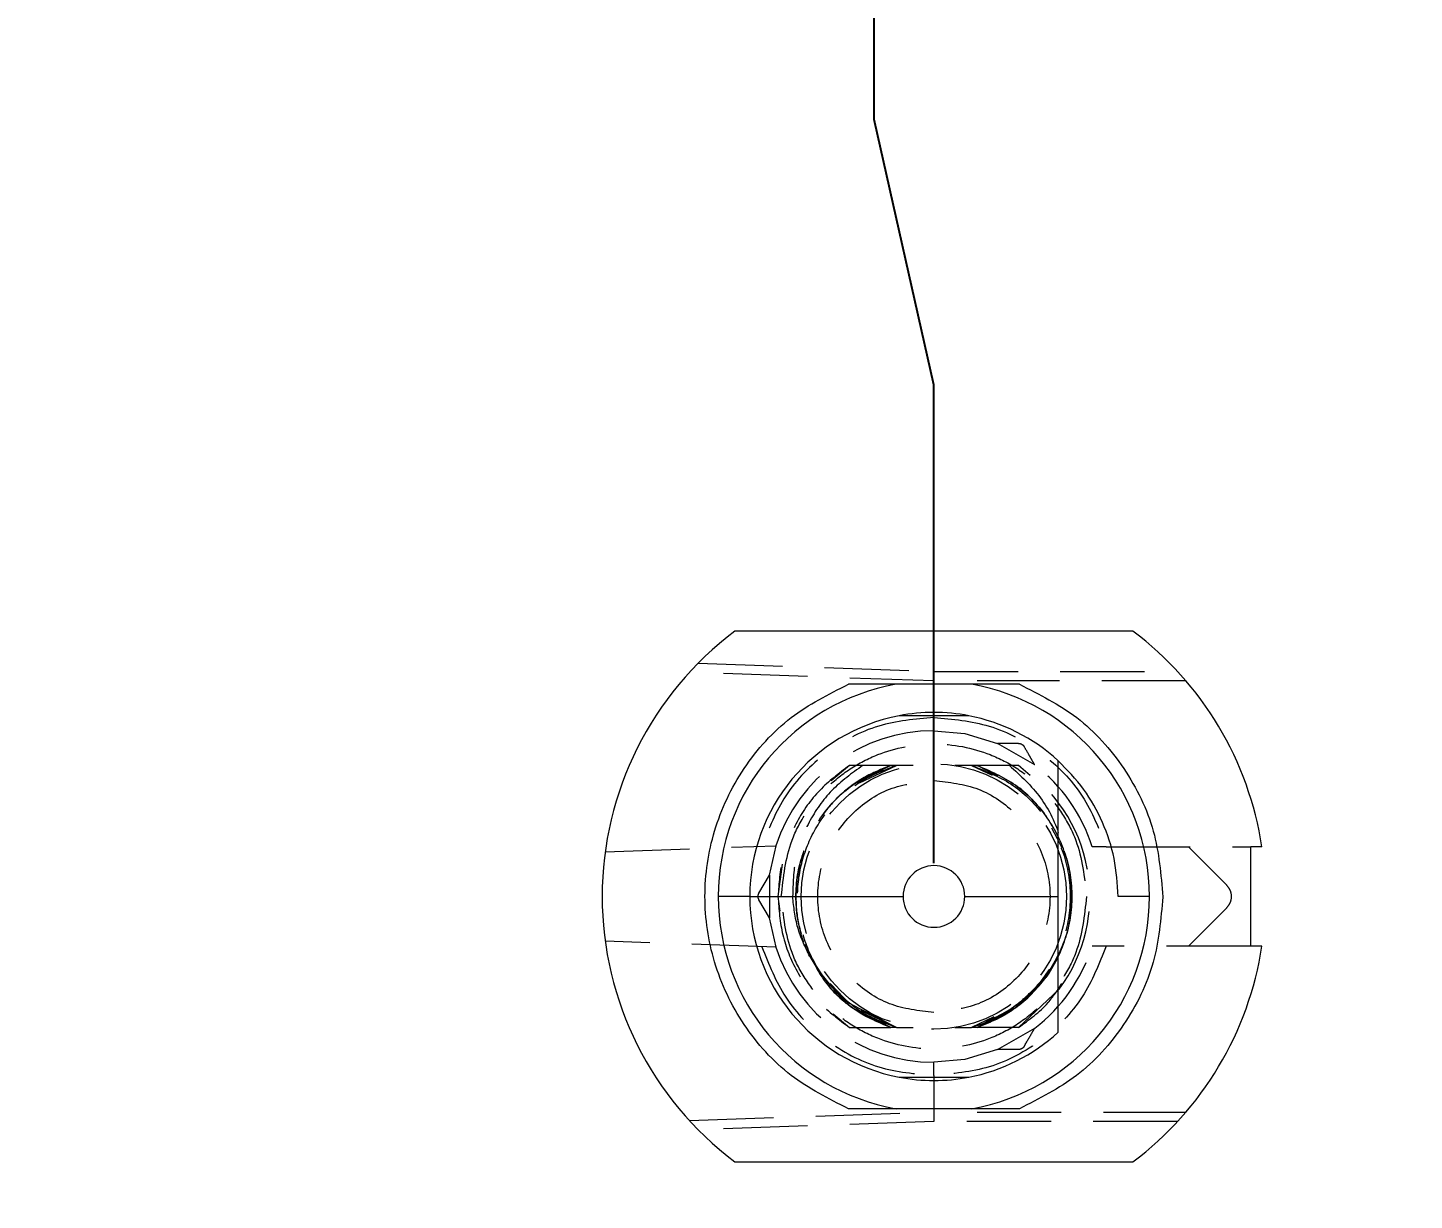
# Model space of a CAD drawing. Header units: millimetres. Extents: x -64 to 530, y -86 to 334.
# Drawn here: x 359.84 to 380.74, y 220.01 to 237.69 of the extents above; entities that cross this region are included whole.
import ezdxf

# ---------------------------------------------------------------- set-up
doc = ezdxf.new("R2010")
doc.units = ezdxf.units.MM
doc.header["$PDSIZE"] = -1
doc.linetypes.add('HIDDEN', pattern=[1.905, 1.27, -0.635])
doc.dimstyles.new('ISO-25', dxfattribs={"dimtxt": 2.5, "dimasz": 2.5, "dimexe": 1.25, "dimexo": 0.625, "dimtad": 1, "dimtxsty": 'Standard', "dimcen": 2.5, "dimadec": 0, "dimazin": 0, "dimtfac": 1, "dimtmove": 0, "dimatfit": 3, "dimfxl": 0, "dimarcsym": 0})

# ---------------------------------------------------------------- blocks, each defined once
blk = doc.blocks.new('*D35')
at = {"color": 0, "lineweight": -2}
for p, q in [((437.684, 297.079), (437.684, 315.579)), ((431.8, 293.079), (437.684, 297.079)), ((431.8, 279.9), (431.8, 293.079))]:
    blk.add_line(p, q, dxfattribs=at)
at = {"layer": 'Defpoints', "color": 0}
for p in [(437.684, 301.079), (431.8, 279.4), (0, 0)]:
    blk.add_point(p, dxfattribs=at)
at = {"color": 0, "insert": (435.434, 308.579), "char_height": 3, "attachment_point": 5, "rotation": 90}
blk.add_mtext('431,80', dxfattribs=at)
blk = doc.blocks.new('*D50')
at = {"color": 0, "lineweight": -2}
for p, q in [((411.281, 297.743), (411.281, 316.243)), ((415.9, 293.743), (411.281, 297.743)), ((415.9, 279.97), (415.9, 293.743))]:
    blk.add_line(p, q, dxfattribs=at)
at = {"layer": 'Defpoints', "color": 0}
for p in [(411.281, 301.743), (415.9, 279.47), (0, 0)]:
    blk.add_point(p, dxfattribs=at)
at = {"color": 0, "insert": (409.031, 309.243), "char_height": 3, "attachment_point": 5, "rotation": 90}
blk.add_mtext('415,90', dxfattribs=at)
blk = doc.blocks.new('*D51')
at = {"color": 0, "lineweight": -2}
for p, q in [((441.42, 274.4), (445.42, 275.871)), ((445.42, 275.871), (464.92, 275.871)), ((425.95, 274.4), (441.42, 274.4))]:
    blk.add_line(p, q, dxfattribs=at)
at = {"layer": 'Defpoints', "color": 0}
for p in [(449.42, 275.871), (425.45, 274.4), (0, 0)]:
    blk.add_point(p, dxfattribs=at)
at = {"color": 0, "insert": (457.42, 278.121), "char_height": 3, "attachment_point": 5}
blk.add_mtext('274,40', dxfattribs=at)
blk = doc.blocks.new('*D52')
at = {"color": 0, "lineweight": -2}
for p, q in [((423.283, 294.998), (423.283, 314.998)), ((425.45, 290.998), (423.283, 294.998)), ((425.45, 274.9), (425.45, 290.998))]:
    blk.add_line(p, q, dxfattribs=at)
at = {"layer": 'Defpoints', "color": 0}
for p in [(423.283, 298.998), (425.45, 274.4), (0, 0)]:
    blk.add_point(p, dxfattribs=at)
at = {"color": 0, "insert": (421.033, 307.248), "char_height": 3, "attachment_point": 5, "rotation": 90}
blk.add_mtext('425,45', dxfattribs=at)
blk = doc.blocks.new('*D56')
at = {"color": 0, "lineweight": -2}
for p, q in [((437.803, 215.414), (437.803, 235.414)), ((425.43, 211.414), (437.803, 215.414)), ((425.43, 198.55), (425.43, 211.414))]:
    blk.add_line(p, q, dxfattribs=at)
at = {"layer": 'Defpoints', "color": 0}
for p in [(437.803, 219.414), (425.43, 198.05), (0, 0)]:
    blk.add_point(p, dxfattribs=at)
at = {"color": 0, "insert": (435.553, 227.664), "char_height": 3, "attachment_point": 5, "rotation": 90}
blk.add_mtext('425,43', dxfattribs=at)
blk = doc.blocks.new('*D77')
at = {"color": 0, "lineweight": -2}
for p, q in [((404.526, 297.682), (404.526, 316.182)), ((412.401, 293.682), (404.526, 297.682)), ((412.401, 279.9), (412.401, 293.682))]:
    blk.add_line(p, q, dxfattribs=at)
at = {"layer": 'Defpoints', "color": 0}
for p in [(404.526, 301.682), (412.401, 279.4), (0, 0)]:
    blk.add_point(p, dxfattribs=at)
at = {"color": 0, "insert": (402.276, 309.182), "char_height": 3, "attachment_point": 5, "rotation": 90}
blk.add_mtext('412,40', dxfattribs=at)
blk = doc.blocks.new('*D78')
at = {"color": 0, "lineweight": -2}
for p, q in [((417.265, 297.291), (417.265, 315.791)), ((419.399, 293.291), (417.265, 297.291)), ((419.399, 279.9), (419.399, 293.291))]:
    blk.add_line(p, q, dxfattribs=at)
at = {"layer": 'Defpoints', "color": 0}
for p in [(417.265, 301.291), (419.399, 279.4), (0, 0)]:
    blk.add_point(p, dxfattribs=at)
at = {"color": 0, "insert": (415.015, 308.791), "char_height": 3, "attachment_point": 5, "rotation": 90}
blk.add_mtext('419,40', dxfattribs=at)
blk = doc.blocks.new('*D119')
at = {"color": 0, "lineweight": -2}
for p, q in [((393.843, 235.159), (393.843, 254.159)), ((396, 231.159), (393.843, 235.159)), ((396, 225.095), (396, 231.159))]:
    blk.add_line(p, q, dxfattribs=at)
at = {"layer": 'Defpoints', "color": 0}
for p in [(393.843, 239.159), (396, 224.595), (0, 0)]:
    blk.add_point(p, dxfattribs=at)
at = {"color": 0, "insert": (391.593, 246.909), "char_height": 3, "attachment_point": 5, "rotation": 90}
blk.add_mtext('396,00', dxfattribs=at)
blk = doc.blocks.new('*D120')
at = {"color": 0, "lineweight": -2}
for p, q in [((372.602, 236.309), (372.602, 255.809)), ((373.5, 232.309), (372.602, 236.309)), ((373.5, 225.095), (373.5, 232.309))]:
    blk.add_line(p, q, dxfattribs=at)
at = {"layer": 'Defpoints', "color": 0}
for p in [(372.602, 240.309), (373.5, 224.595), (0, 0)]:
    blk.add_point(p, dxfattribs=at)
at = {"color": 0, "insert": (370.352, 248.309), "char_height": 3, "attachment_point": 5, "rotation": 90}
blk.add_mtext('373,50', dxfattribs=at)
blk = doc.blocks.new('*D142')
at = {"color": 0, "lineweight": -2}
for p, q in [((401.115, 224.595), (405.115, 228.426)), ((405.115, 228.426), (425.115, 228.426)), ((396.5, 224.595), (401.115, 224.595))]:
    blk.add_line(p, q, dxfattribs=at)
at = {"layer": 'Defpoints', "color": 0}
for p in [(409.115, 228.426), (396, 224.595), (0, 0)]:
    blk.add_point(p, dxfattribs=at)
at = {"color": 0, "insert": (417.365, 230.676), "char_height": 3, "attachment_point": 5}
blk.add_mtext('224,59', dxfattribs=at)

msp = doc.modelspace()

# ---------------------------------------------------------------- linework, layer by layer
at = {"color": 7, "linetype": 'Continuous', "lineweight": 15}
for p, q in [((376.5, 228.595), (370.5, 228.595)), ((378.443, 225.345), (378.275, 225.345)), ((378.275, 223.845), (378.275, 225.345)), ((370.725, 224.595), (370.25, 224.595)), ((370.725, 224.595), (373.035, 224.595)), ((373.965, 224.595), (375.375, 224.595)), ((376.75, 224.595), (376.275, 224.595)), ((378.443, 223.845), (378.275, 223.845)), ((370.5, 220.595), (376.5, 220.595))]:
    msp.add_line(p, q, dxfattribs=at)
at = {"color": 7, "linetype": 'HIDDEN', "lineweight": 0}
for p, q in [((369.947, 228.113), (373.5, 227.989)), ((373.5, 227.845), (369.814, 227.974)), ((373.5, 227.845), (373.5, 227.989)), ((373.5, 227.989), (377.171, 227.989)), ((373.5, 227.845), (373.5, 227.295)), ((377.3, 227.845), (374.15, 227.845)), ((373.5, 227.095), (373.5, 227.295)), ((375.019, 226.58), (374.46, 226.903)), ((372.226, 226.57), (371.953, 226.341)), ((372.849, 226.57), (372.226, 226.57)), ((372.849, 226.57), (372.337, 226.307)), ((372.377, 226.308), (372.934, 226.57)), ((372.377, 226.308), (372.934, 226.57)), ((373.185, 226.57), (372.427, 226.57)), ((374.774, 226.57), (373.815, 226.57)), ((374.066, 226.57), (374.379, 226.422)), ((374.501, 226.57), (374.151, 226.57)), ((374.466, 226.408), (374.151, 226.57)), ((374.952, 226.421), (374.774, 226.57)), ((368.546, 225.27), (371.12, 225.36)), ((371.021, 224.918), (371.12, 225.36)), ((376.094, 225.345), (378.275, 225.345)), ((377.335, 225.345), (377.908, 224.772)), ((371.211, 225.084), (371.15, 224.595)), ((370.863, 224.645), (371.021, 224.918)), ((371.021, 224.918), (371.021, 224.272)), ((371.021, 224.272), (370.863, 224.545)), ((371.15, 224.595), (371.178, 224.372)), ((371.12, 223.83), (371.021, 224.272)), ((377.908, 224.418), (377.335, 223.845)), ((371.12, 223.83), (368.546, 223.92)), ((378.275, 223.845), (376.094, 223.845)), ((375.389, 223.197), (374.774, 222.62)), ((371.981, 222.826), (372.226, 222.62)), ((372.934, 222.62), (372.229, 222.981)), ((372.335, 222.884), (372.849, 222.62)), ((372.849, 222.62), (372.335, 222.884)), ((372.934, 222.62), (372.402, 222.871)), ((372.934, 222.62), (372.402, 222.871)), ((372.402, 222.85), (372.849, 222.62)), ((372.849, 222.62), (372.402, 222.85)), ((374.723, 222.914), (374.151, 222.62)), ((374.723, 222.914), (374.151, 222.62)), ((372.226, 222.62), (372.849, 222.62)), ((372.934, 222.62), (373.185, 222.62)), ((373.815, 222.62), (374.066, 222.62)), ((374.405, 222.78), (374.066, 222.62)), ((374.151, 222.62), (374.392, 222.744)), ((374.774, 222.62), (374.151, 222.62)), ((374.46, 222.287), (375.019, 222.609)), ((373.5, 221.895), (373.5, 222.095)), ((372.976, 221.87), (372.976, 221.87)), ((373.5, 221.895), (373.5, 221.345)), ((369.814, 221.216), (373.5, 221.345)), ((373.5, 221.345), (373.5, 221.201)), ((374.15, 221.345), (377.3, 221.345)), ((373.5, 221.201), (369.947, 221.077)), ((377.171, 221.201), (373.5, 221.201))]:
    msp.add_line(p, q, dxfattribs=at)
at = {"color": 7, "linetype": 'HIDDEN', "lineweight": 0, "flags": 128}
for points in [[(373.5, 227.095), (373.966, 227.051), (374.46, 226.903)], [(372.226, 226.57), (372.226, 226.57)], [(372.226, 226.57), (372.226, 226.57)], [(372.226, 226.57), (372.226, 226.57)], [(372.226, 226.57), (372.226, 226.57)], [(372.226, 226.57), (372.226, 226.57)], [(372.226, 226.57), (372.226, 226.57)], [(372.226, 226.57), (372.226, 226.57)], [(373.185, 226.57), (373.185, 226.57)], [(373.815, 226.57), (373.815, 226.57)], [(374.774, 226.57), (374.774, 226.57)], [(374.774, 226.57), (374.774, 226.57)], [(374.774, 226.57), (374.774, 226.57)], [(374.774, 226.57), (374.774, 226.57)], [(374.774, 226.57), (374.774, 226.57)], [(374.774, 226.57), (374.774, 226.57)], [(374.774, 226.57), (374.774, 226.57)], [(374.774, 226.57), (374.774, 226.57)], [(372.473, 226.374), (372.473, 226.374)], [(371.721, 225.622), (371.721, 225.622)], [(375.429, 225.371), (375.433, 225.342), (375.433, 225.334), (375.433, 225.332), (375.432, 225.331), (375.432, 225.331), (375.432, 225.331), (375.432, 225.331), (375.432, 225.331), (375.432, 225.331), (375.432, 225.331), (375.432, 225.331), (375.432, 225.331), (375.433, 225.331), (375.433, 225.331), (375.433, 225.331), (375.433, 225.331), (375.433, 225.331), (375.433, 225.331), (375.433, 225.331), (375.432, 225.331), (375.432, 225.331), (375.432, 225.331), (375.432, 225.331), (375.432, 225.331), (375.432, 225.331), (375.432, 225.331), (375.432, 225.331), (375.432, 225.331), (375.431, 225.331), (375.431, 225.331), (375.428, 225.334), (375.364, 225.464), (375.277, 225.627)], [(372.226, 222.62), (372.226, 222.62)], [(372.934, 222.62), (372.934, 222.62)], [(372.934, 222.62), (372.934, 222.62)], [(372.934, 222.62), (372.934, 222.62)], [(372.934, 222.62), (372.934, 222.62)], [(372.934, 222.62), (372.934, 222.62)], [(372.934, 222.62), (372.934, 222.62)], [(372.934, 222.62), (372.934, 222.62)], [(372.934, 222.62), (372.934, 222.62)], [(374.066, 222.62), (374.066, 222.62)], [(374.066, 222.62), (374.066, 222.62)], [(374.066, 222.62), (374.066, 222.62)], [(374.066, 222.62), (374.066, 222.62)], [(374.066, 222.62), (374.066, 222.62)], [(374.774, 222.62), (374.774, 222.62)], [(374.46, 222.287), (373.966, 222.139), (373.5, 222.095)]]:
    msp.add_lwpolyline(points, dxfattribs=at)
at = {"color": 7, "linetype": 'HIDDEN', "lineweight": 0}
msp.add_circle((373.5, 224.595), 2, dxfattribs=at)
at = {"color": 7, "linetype": 'Continuous', "lineweight": 15}
for radius, start, end in [(5, 126.8699, 233.1301), (5, 8.6269, 53.1301), (3.25, 100.0633, 180), (3.25, 0, 79.9367), (2.775, 100.8929, 180), (2.775, 79.1067, 100.8938), (2.775, 47.4934, 79.1071), (0.465, 0, 180), (3.25, 180, 259.9367), (2.775, 180, 259.1071), (0.465, 180, 0), (3.25, 280.0633, 0), (5, 306.8699, 351.3731), (2.775, 280.8932, 312.5066), (2.775, 259.1068, 280.8929)]:
    msp.add_arc((373.5, 224.595), radius, start, end, dxfattribs=at)
at = {"color": 7, "linetype": 'HIDDEN', "lineweight": 0}
for radius, start, end in [(2.5, 90, 162.1843), (2.35, 323.5058, 57.1851), (2.5, 17.4576, 52.5798), (2.5, 197.8157, 270), (2.5, 307.4202, 342.5424)]:
    msp.add_arc((373.5, 224.595), radius, start, end, dxfattribs=at)
at = {"color": 7, "linetype": 'Continuous', "lineweight": 15}
for points, knots in [([(372.211, 221.395), (371.912, 221.546), (371.3, 221.855), (370.598, 222.638), (370.149, 223.578), (370.001, 224.595), (370.149, 225.612), (370.598, 226.552), (371.3, 227.335), (371.912, 227.644), (372.211, 227.795)], [0, 0, 0, 0, 0.122204, 0.249999, 0.377797, 0.5, 0.622204, 0.750001, 0.877796, 1, 1, 1, 1]), ([(372.932, 227.795), (372.932, 227.795), (372.93, 227.795), (372.919, 227.795), (372.875, 227.795), (372.679, 227.795), (372.445, 227.795), (372.249, 227.795), (372.211, 227.795)], [0, 0, 0, 0, 0.01693, 0.039292, 0.081692, 0.236189, 0.852161, 1, 1, 1, 1]), ([(374.068, 227.795), (373.892, 227.795), (373.54, 227.795), (373.146, 227.795), (372.954, 227.795), (372.932, 227.795)], [0, 0, 0, 0, 0.469089, 0.939612, 1, 1, 1, 1]), ([(374.789, 227.795), (374.655, 227.795), (374.481, 227.795), (374.287, 227.795), (374.206, 227.795), (374.152, 227.795), (374.113, 227.795), (374.086, 227.795), (374.072, 227.795), (374.068, 227.795), (374.068, 227.795), (374.068, 227.795)], [0, 0, 0, 0, 0.521936, 0.674714, 0.779634, 0.851739, 0.901665, 0.95457, 0.975884, 0.993093, 1, 1, 1, 1]), ([(374.789, 227.795), (375.089, 227.644), (375.702, 227.335), (376.4, 226.55), (376.866, 225.608), (376.922, 224.924), (376.95, 224.589)], [0, 0, 0, 0, 0.244389, 0.499999, 0.75561, 1, 1, 1, 1]), ([(374.024, 227.32), (373.734, 227.32), (373.381, 227.32), (373.037, 227.32), (372.976, 227.32)], [0, 0, 0, 0, 0.821499, 1, 1, 1, 1]), ([(375.375, 224.595), (375.375, 224.79), (375.375, 225.294), (375.375, 225.976), (375.375, 226.425), (375.375, 226.641)], [0, 0, 0, 0, 0.246523, 0.638139, 1, 1, 1, 1]), ([(376.275, 224.595), (376.264, 224.787), (376.241, 225.17), (376.056, 225.719), (375.776, 226.227), (375.509, 226.503), (375.375, 226.641)], [0, 0, 0, 0, 0.249997, 0.499999, 0.75, 1, 1, 1, 1]), ([(376.95, 224.589), (376.921, 224.255), (376.863, 223.573), (376.397, 222.636), (375.7, 221.854), (375.088, 221.546), (374.789, 221.395)], [0, 0, 0, 0, 0.244425, 0.500001, 0.755576, 1, 1, 1, 1]), ([(375.375, 222.549), (375.375, 222.987), (375.375, 223.59), (375.375, 224.379), (375.375, 224.595)], [0, 0, 0, 0, 0.725756, 1, 1, 1, 1]), ([(372.976, 221.87), (373.266, 221.87), (373.619, 221.87), (373.963, 221.87), (374.024, 221.87)], [0, 0, 0, 0, 0.821487, 1, 1, 1, 1]), ([(372.932, 221.395), (372.932, 221.395), (372.93, 221.395), (372.919, 221.395), (372.875, 221.395), (372.679, 221.395), (372.445, 221.395), (372.249, 221.395), (372.211, 221.395)], [0, 0, 0, 0, 0.01693, 0.039292, 0.081692, 0.236189, 0.852161, 1, 1, 1, 1]), ([(374.068, 221.395), (373.892, 221.395), (373.54, 221.395), (373.146, 221.395), (372.954, 221.395), (372.932, 221.395)], [0, 0, 0, 0, 0.469089, 0.939612, 1, 1, 1, 1]), ([(374.789, 221.395), (374.655, 221.395), (374.481, 221.395), (374.287, 221.395), (374.206, 221.395), (374.152, 221.395), (374.113, 221.395), (374.086, 221.395), (374.072, 221.395), (374.068, 221.395), (374.068, 221.395), (374.068, 221.395)], [0, 0, 0, 0, 0.521936, 0.674714, 0.779634, 0.851739, 0.901665, 0.95457, 0.975884, 0.993093, 1, 1, 1, 1])]:
    msp.add_open_spline(points, degree=3, knots=knots, dxfattribs=at)
at = {"color": 7, "linetype": 'HIDDEN', "lineweight": 0}
for points, knots in [([(373.5, 227.295), (373.218, 227.269), (372.639, 227.217), (371.854, 226.791), (371.225, 226.157), (371.012, 225.616), (370.908, 225.352)], [0, 0, 0, 0, 0.243421, 0.499998, 0.756576, 1, 1, 1, 1]), ([(373.5, 227.295), (373.783, 227.269), (374.363, 227.216), (375.149, 226.788), (375.778, 226.152), (375.99, 225.609), (376.094, 225.345)], [0, 0, 0, 0, 0.243393, 0.5, 0.756608, 1, 1, 1, 1]), ([(371.2, 224.595), (371.231, 224.884), (371.279, 225.331), (371.565, 225.867), (371.862, 226.232), (372.228, 226.531), (372.764, 226.809), (373.5, 226.951), (374.236, 226.809), (374.772, 226.532), (375.138, 226.233), (375.435, 225.867), (375.721, 225.331), (375.769, 224.884), (375.8, 224.595)], [0, 0, 0, 0, 0.119721, 0.184823, 0.25, 0.315101, 0.380278, 0.5, 0.619723, 0.684823, 0.75, 0.815102, 0.880279, 1, 1, 1, 1]), ([(374.775, 226.903), (374.693, 226.903), (374.585, 226.903), (374.488, 226.903), (374.463, 226.903), (374.461, 226.903), (374.46, 226.903)], [0, 0, 0, 0, 0.638674, 0.843725, 0.925, 1, 1, 1, 1]), ([(374.775, 226.903), (374.784, 226.903), (374.801, 226.901), (374.826, 226.891), (374.847, 226.875), (374.857, 226.861), (374.862, 226.853)], [0, 0, 0, 0, 0.250806, 0.499935, 0.749146, 1, 1, 1, 1]), ([(375.019, 226.58), (375.019, 226.581), (375.017, 226.584), (375.005, 226.605), (374.975, 226.657), (374.925, 226.744), (374.884, 226.815), (374.862, 226.853)], [0, 0, 0, 0, 0.074114, 0.154927, 0.359919, 0.653732, 1, 1, 1, 1]), ([(372.226, 226.57), (372.07, 226.452), (371.756, 226.217), (371.418, 225.73), (371.192, 225.182), (371.164, 224.791), (371.15, 224.595)], [0, 0, 0, 0, 0.249999, 0.5, 0.750001, 1, 1, 1, 1]), ([(372.427, 226.57), (372.264, 226.453), (371.941, 226.22), (371.6, 225.727), (371.386, 225.176), (371.376, 224.788), (371.371, 224.595)], [0, 0, 0, 0, 0.255056, 0.506743, 0.755056, 1, 1, 1, 1]), ([(372.849, 226.57), (372.712, 226.515), (372.437, 226.406), (372.081, 226.136), (371.787, 225.802), (371.571, 225.413), (371.442, 224.987), (371.406, 224.544), (371.46, 224.101), (371.572, 223.827), (371.628, 223.69)], [0, 0, 0, 0, 0.125002, 0.25, 0.375003, 0.500003, 0.625002, 0.750002, 0.875002, 1, 1, 1, 1]), ([(372.849, 222.62), (372.649, 222.707), (372.249, 222.88), (371.788, 223.358), (371.489, 223.943), (371.386, 224.595), (371.489, 225.247), (371.788, 225.831), (372.249, 226.31), (372.649, 226.483), (372.849, 226.57)], [0, 0, 0, 0, 0.125, 0.25, 0.375, 0.499999, 0.625001, 0.75, 0.875001, 1, 1, 1, 1]), ([(372.229, 222.981), (372.09, 223.109), (371.814, 223.365), (371.55, 223.874), (371.426, 224.428), (371.459, 224.996), (371.644, 225.535), (371.968, 226), (372.404, 226.371), (372.758, 226.504), (372.934, 226.57)], [0, 0, 0, 0, 0.125, 0.25, 0.375, 0.500001, 0.625001, 0.750003, 0.875002, 1, 1, 1, 1]), ([(372.849, 226.57), (372.871, 226.57), (372.899, 226.57), (372.926, 226.57), (372.933, 226.57), (372.934, 226.57), (372.934, 226.57)], [0, 0, 0, 0, 0.659336, 0.855219, 0.930507, 1, 1, 1, 1]), ([(372.849, 226.57), (372.871, 226.57), (372.899, 226.57), (372.926, 226.57), (372.933, 226.57), (372.934, 226.57), (372.934, 226.57)], [0, 0, 0, 0, 0.65954, 0.855388, 0.930569, 1, 1, 1, 1]), ([(374.066, 226.57), (374.066, 226.57), (374.067, 226.57), (374.074, 226.57), (374.101, 226.57), (374.129, 226.57), (374.151, 226.57)], [0, 0, 0, 0, 0.068922, 0.145486, 0.344964, 1, 1, 1, 1]), ([(374.066, 226.57), (374.066, 226.57), (374.067, 226.57), (374.074, 226.57), (374.101, 226.57), (374.129, 226.57), (374.151, 226.57)], [0, 0, 0, 0, 0.068818, 0.145273, 0.344695, 1, 1, 1, 1]), ([(374.066, 226.57), (374.273, 226.489), (374.687, 226.327), (375.169, 225.851), (375.483, 225.259), (375.59, 224.595), (375.483, 223.931), (375.169, 223.339), (374.687, 222.863), (374.273, 222.701), (374.066, 222.62)], [0, 0, 0, 0, 0.124999, 0.250001, 0.374999, 0.499999, 0.625, 0.75, 0.874999, 1, 1, 1, 1]), ([(374.066, 226.57), (374.273, 226.489), (374.687, 226.327), (375.169, 225.851), (375.483, 225.259), (375.59, 224.595), (375.483, 223.931), (375.169, 223.339), (374.687, 222.863), (374.273, 222.701), (374.066, 222.62)], [0, 0, 0, 0, 0.125, 0.25, 0.375, 0.499999, 0.624999, 0.749999, 0.875, 1, 1, 1, 1]), ([(374.066, 226.57), (374.273, 226.489), (374.687, 226.327), (375.169, 225.851), (375.483, 225.259), (375.59, 224.595), (375.483, 223.931), (375.169, 223.339), (374.687, 222.863), (374.273, 222.701), (374.066, 222.62)], [0, 0, 0, 0, 0.125, 0.250001, 0.375, 0.499999, 0.625, 0.749999, 0.875, 1, 1, 1, 1]), ([(374.875, 223.065), (374.985, 223.164), (375.255, 223.408), (375.508, 223.947), (375.615, 224.594), (375.511, 225.247), (375.212, 225.831), (374.751, 226.31), (374.351, 226.483), (374.151, 226.57)], [0, 0, 0, 0, 0.101376, 0.251147, 0.400918, 0.550688, 0.700457, 0.850228, 1, 1, 1, 1]), ([(374.151, 226.57), (374.351, 226.483), (374.751, 226.31), (375.212, 225.831), (375.511, 225.247), (375.615, 224.594), (375.507, 223.948), (375.273, 223.435), (375.028, 223.211), (374.944, 223.134)], [0, 0, 0, 0, 0.153218, 0.306435, 0.459656, 0.612873, 0.766093, 0.919311, 1, 1, 1, 1]), ([(374.151, 222.62), (374.351, 222.707), (374.751, 222.88), (375.212, 223.358), (375.511, 223.943), (375.614, 224.595), (375.511, 225.247), (375.212, 225.831), (374.751, 226.31), (374.351, 226.483), (374.151, 226.57)], [0, 0, 0, 0, 0.124999, 0.249999, 0.375, 0.499999, 0.625, 0.750001, 0.875001, 1, 1, 1, 1]), ([(374.151, 226.57), (374.351, 226.483), (374.751, 226.31), (375.212, 225.831), (375.511, 225.247), (375.615, 224.594), (375.508, 223.947), (375.253, 223.404), (374.978, 223.157), (374.865, 223.055)], [0, 0, 0, 0, 0.149286, 0.298574, 0.447862, 0.597149, 0.746437, 0.895725, 1, 1, 1, 1]), ([(375.185, 223.376), (375.296, 223.564), (375.518, 223.939), (375.612, 224.596), (375.512, 225.246), (375.212, 225.832), (374.751, 226.31), (374.351, 226.483), (374.151, 226.57)], [0, 0, 0, 0, 0.166667, 0.333333, 0.500001, 0.666668, 0.833335, 1, 1, 1, 1]), ([(374.151, 226.57), (374.351, 226.483), (374.751, 226.31), (375.212, 225.831), (375.511, 225.247), (375.614, 224.594), (375.509, 223.946), (375.228, 223.364), (374.915, 223.087), (374.765, 222.955)], [0, 0, 0, 0, 0.144562, 0.289126, 0.43369, 0.578253, 0.722817, 0.867381, 1, 1, 1, 1]), ([(374.639, 226.57), (374.806, 226.417), (375.14, 226.112), (375.354, 225.659), (375.42, 225.407), (375.429, 225.371)], [0, 0, 0, 0, 0.461833, 0.924146, 1, 1, 1, 1]), ([(373.5, 222.845), (373.271, 222.871), (372.813, 222.924), (372.23, 223.329), (371.841, 223.907), (371.704, 224.595), (371.841, 225.283), (372.23, 225.861), (372.813, 226.266), (373.271, 226.319), (373.5, 226.345)], [0, 0, 0, 0, 0.125001, 0.25, 0.375, 0.5, 0.625, 0.75, 0.874999, 1, 1, 1, 1]), ([(373.5, 226.345), (373.729, 226.319), (374.187, 226.266), (374.77, 225.861), (375.159, 225.283), (375.296, 224.595), (375.159, 223.907), (374.77, 223.329), (374.187, 222.924), (373.729, 222.871), (373.5, 222.845)], [0, 0, 0, 0, 0.125001, 0.25, 0.375, 0.5, 0.624999, 0.75, 0.874999, 1, 1, 1, 1]), ([(376.094, 225.345), (376.066, 225.345), (376.011, 225.345), (375.943, 225.345), (375.893, 225.345), (375.888, 225.345), (375.885, 225.345)], [0, 0, 0, 0, 0.258626, 0.513606, 0.75608, 1, 1, 1, 1]), ([(377.908, 224.772), (377.929, 224.746), (377.97, 224.694), (377.987, 224.595), (377.97, 224.496), (377.929, 224.444), (377.908, 224.418)], [0, 0, 0, 0, 0.249991, 0.499991, 0.750009, 1, 1, 1, 1]), ([(370.863, 224.545), (370.86, 224.553), (370.852, 224.569), (370.849, 224.595), (370.852, 224.621), (370.86, 224.637), (370.863, 224.645)], [0, 0, 0, 0, 0.250005, 0.500002, 0.749929, 1, 1, 1, 1]), ([(371.15, 224.595), (371.164, 224.399), (371.192, 224.008), (371.418, 223.46), (371.756, 222.973), (372.07, 222.738), (372.226, 222.62)], [0, 0, 0, 0, 0.250002, 0.5, 0.750003, 1, 1, 1, 1]), ([(375.8, 224.595), (375.769, 224.306), (375.721, 223.859), (375.435, 223.323), (375.138, 222.958), (374.772, 222.659), (374.236, 222.381), (373.5, 222.239), (372.764, 222.381), (372.228, 222.658), (371.862, 222.957), (371.565, 223.323), (371.279, 223.859), (371.231, 224.306), (371.2, 224.595)], [0, 0, 0, 0, 0.119721, 0.184823, 0.25, 0.315102, 0.380278, 0.5, 0.619722, 0.684823, 0.75, 0.815102, 0.880279, 1, 1, 1, 1]), ([(371.628, 223.69), (371.56, 223.833), (371.423, 224.12), (371.388, 224.436), (371.371, 224.595)], [0, 0, 0, 0, 0.497064, 1, 1, 1, 1]), ([(370.908, 223.837), (371.012, 223.574), (371.225, 223.033), (371.854, 222.399), (372.639, 221.973), (373.218, 221.921), (373.5, 221.895)], [0, 0, 0, 0, 0.243422, 0.500002, 0.756579, 1, 1, 1, 1]), ([(371.56, 223.878), (371.636, 223.705), (371.798, 223.333), (372.252, 222.881), (372.65, 222.707), (372.849, 222.62)], [0, 0, 0, 0, 0.302544, 0.651267, 1, 1, 1, 1]), ([(376.094, 223.845), (375.99, 223.581), (375.778, 223.038), (375.149, 222.402), (374.363, 221.974), (373.783, 221.921), (373.5, 221.895)], [0, 0, 0, 0, 0.243392, 0.5, 0.756607, 1, 1, 1, 1]), ([(376.094, 223.845), (376.066, 223.845), (376.011, 223.845), (375.943, 223.845), (375.894, 223.845), (375.888, 223.845), (375.885, 223.845)], [0, 0, 0, 0, 0.258087, 0.512578, 0.755584, 1, 1, 1, 1]), ([(371.628, 223.69), (371.71, 223.556), (371.874, 223.289), (372.111, 223.084), (372.229, 222.981)], [0, 0, 0, 0, 0.502466, 1, 1, 1, 1]), ([(372.934, 222.62), (372.724, 222.698), (372.338, 222.841), (372.063, 223.145), (371.937, 223.284)], [0, 0, 0, 0, 0.544509, 1, 1, 1, 1]), ([(372.849, 222.62), (372.645, 222.703), (372.301, 222.842), (372.057, 223.12), (371.957, 223.233)], [0, 0, 0, 0, 0.592109, 1, 1, 1, 1]), ([(375.172, 223.358), (375.03, 223.196), (374.747, 222.87), (374.35, 222.703), (374.151, 222.62)], [0, 0, 0, 0, 0.500001, 1, 1, 1, 1]), ([(374.774, 222.62), (374.934, 222.735), (375.192, 222.92), (375.365, 223.185), (375.43, 223.285)], [0, 0, 0, 0, 0.621029, 1, 1, 1, 1]), ([(374.835, 223.033), (374.927, 223.12), (375.035, 223.221), (375.139, 223.335), (375.161, 223.355), (375.168, 223.358), (375.17, 223.359), (375.171, 223.359), (375.172, 223.358), (375.172, 223.358)], [0, 0, 0, 0, 0.80536, 0.94595, 0.982689, 0.993241, 0.996912, 0.998508, 1, 1, 1, 1]), ([(374.066, 222.62), (374.205, 222.668), (374.484, 222.765), (374.718, 222.944), (374.835, 223.033)], [0, 0, 0, 0, 0.500002, 1, 1, 1, 1]), ([(374.944, 223.134), (374.875, 223.057), (374.66, 222.819), (374.357, 222.7), (374.151, 222.62)], [0, 0, 0, 0, 0.321288, 1, 1, 1, 1]), ([(372.934, 222.62), (372.934, 222.62), (372.933, 222.62), (372.926, 222.62), (372.899, 222.62), (372.871, 222.62), (372.849, 222.62)], [0, 0, 0, 0, 0.068872, 0.145404, 0.344969, 1, 1, 1, 1]), ([(372.934, 222.62), (372.934, 222.62), (372.933, 222.62), (372.926, 222.62), (372.899, 222.62), (372.871, 222.62), (372.849, 222.62)], [0, 0, 0, 0, 0.068952, 0.145594, 0.345197, 1, 1, 1, 1]), ([(374.151, 222.62), (374.129, 222.62), (374.101, 222.62), (374.074, 222.62), (374.067, 222.62), (374.066, 222.62), (374.066, 222.62)], [0, 0, 0, 0, 0.65943, 0.85531, 0.930523, 1, 1, 1, 1]), ([(374.862, 222.337), (374.903, 222.408), (374.957, 222.502), (375.005, 222.585), (375.017, 222.606), (375.019, 222.608), (375.019, 222.609)], [0, 0, 0, 0, 0.638711, 0.843755, 0.925006, 1, 1, 1, 1]), ([(374.775, 222.287), (374.693, 222.287), (374.585, 222.287), (374.488, 222.287), (374.463, 222.287), (374.461, 222.287), (374.46, 222.287)], [0, 0, 0, 0, 0.638711, 0.843751, 0.925003, 1, 1, 1, 1]), ([(374.862, 222.337), (374.857, 222.329), (374.847, 222.315), (374.826, 222.299), (374.801, 222.289), (374.784, 222.287), (374.775, 222.287)], [0, 0, 0, 0, 0.250854, 0.500065, 0.749194, 1, 1, 1, 1])]:
    msp.add_open_spline(points, degree=3, knots=knots, dxfattribs=at)

# ---------------------------------------------------------------- dimensions: what is measured, and where the dimension line sits
for feature_location, offset, dtype, picture, middle in [((415.9, 279.47), (-4.619, 22.273), 1, '*D50', (409.031, 309.243)), ((412.401, 279.4), (-7.875, 22.282), 1, '*D77', (402.276, 309.182)), ((419.399, 279.4), (-2.134, 21.891), 1, '*D78', (415.015, 308.791)), ((431.8, 279.4), (5.884, 21.679), 1, '*D35', (435.434, 308.579)), ((425.45, 274.4), (-2.167, 24.598), 1, '*D52', (421.033, 307.248)), ((425.45, 274.4), (23.97, 1.471), 0, '*D51', (457.42, 278.121)), ((373.5, 224.595), (-0.898, 15.714), 1, '*D120', (370.352, 248.309)), ((396, 224.595), (-2.157, 14.564), 1, '*D119', (391.593, 246.909)), ((425.43, 198.05), (12.373, 21.364), 1, '*D56', (435.553, 227.664)), ((396, 224.59499), (13.11539, 3.83088), 0, '*D142', (417.3654, 230.67587))]:
    dim = msp.add_ordinate_dim(feature_location=feature_location, offset=offset, dtype=dtype, origin=(0, 0), dimstyle='ISO-25', override={"dimtxt": 3, "dimasz": 2, "dimexe": 0.5, "dimexo": 0.5, "dimgap": 0.5, "dimzin": 0, "dimadec": 2, "dimtzin": 0})
    dim.commit()
    dim.dimension.update_dxf_attribs({"geometry": picture, "text_midpoint": middle})

doc.saveas('drawing.dxf')
